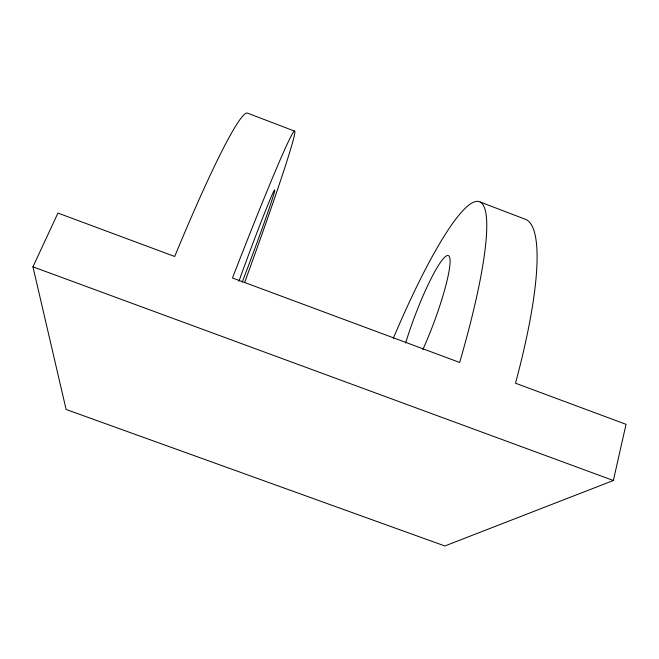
<?xml version="1.0" encoding="UTF-8"?>
<svg xmlns="http://www.w3.org/2000/svg" width="659" height="659" viewBox="0 0 659 659"><rect width="100%" height="100%" fill="white"/><g stroke="black" fill="none" stroke-linecap="round" stroke-linejoin="round"><path stroke-width="0.99" d="M294.375 131.034L247.24 113.027A249.687 18.485 -69.2 0 0 174.701 256.483L57.943 213.071L32.95 266.837L66.114 409.47L444.833 545.973L613.364 480.502L626.05 424.322L515.503 383.217A245.469 48.717 -70.6 0 0 526.113 219.571L480.279 202.058M32.95 266.837L613.364 480.502M393.308 338.248A246.153 37.835 -70.4 0 1 479.563 201.745A246.153 37.835 -70.4 0 1 459.661 362.45L232.479 277.966A248.962 6.961 -69.4 0 1 294.507 131.042A248.962 6.961 -69.4 0 1 244.588 282.67M238.937 281.22A69.887 1.845 -69.6 0 1 274.663 189.924A69.887 1.845 -69.6 0 1 242.191 282.176M405.647 342.952A69.162 10.058 -69.4 0 1 448.326 255.585A69.162 10.058 -69.4 0 1 422.864 349.55"/></g></svg>
